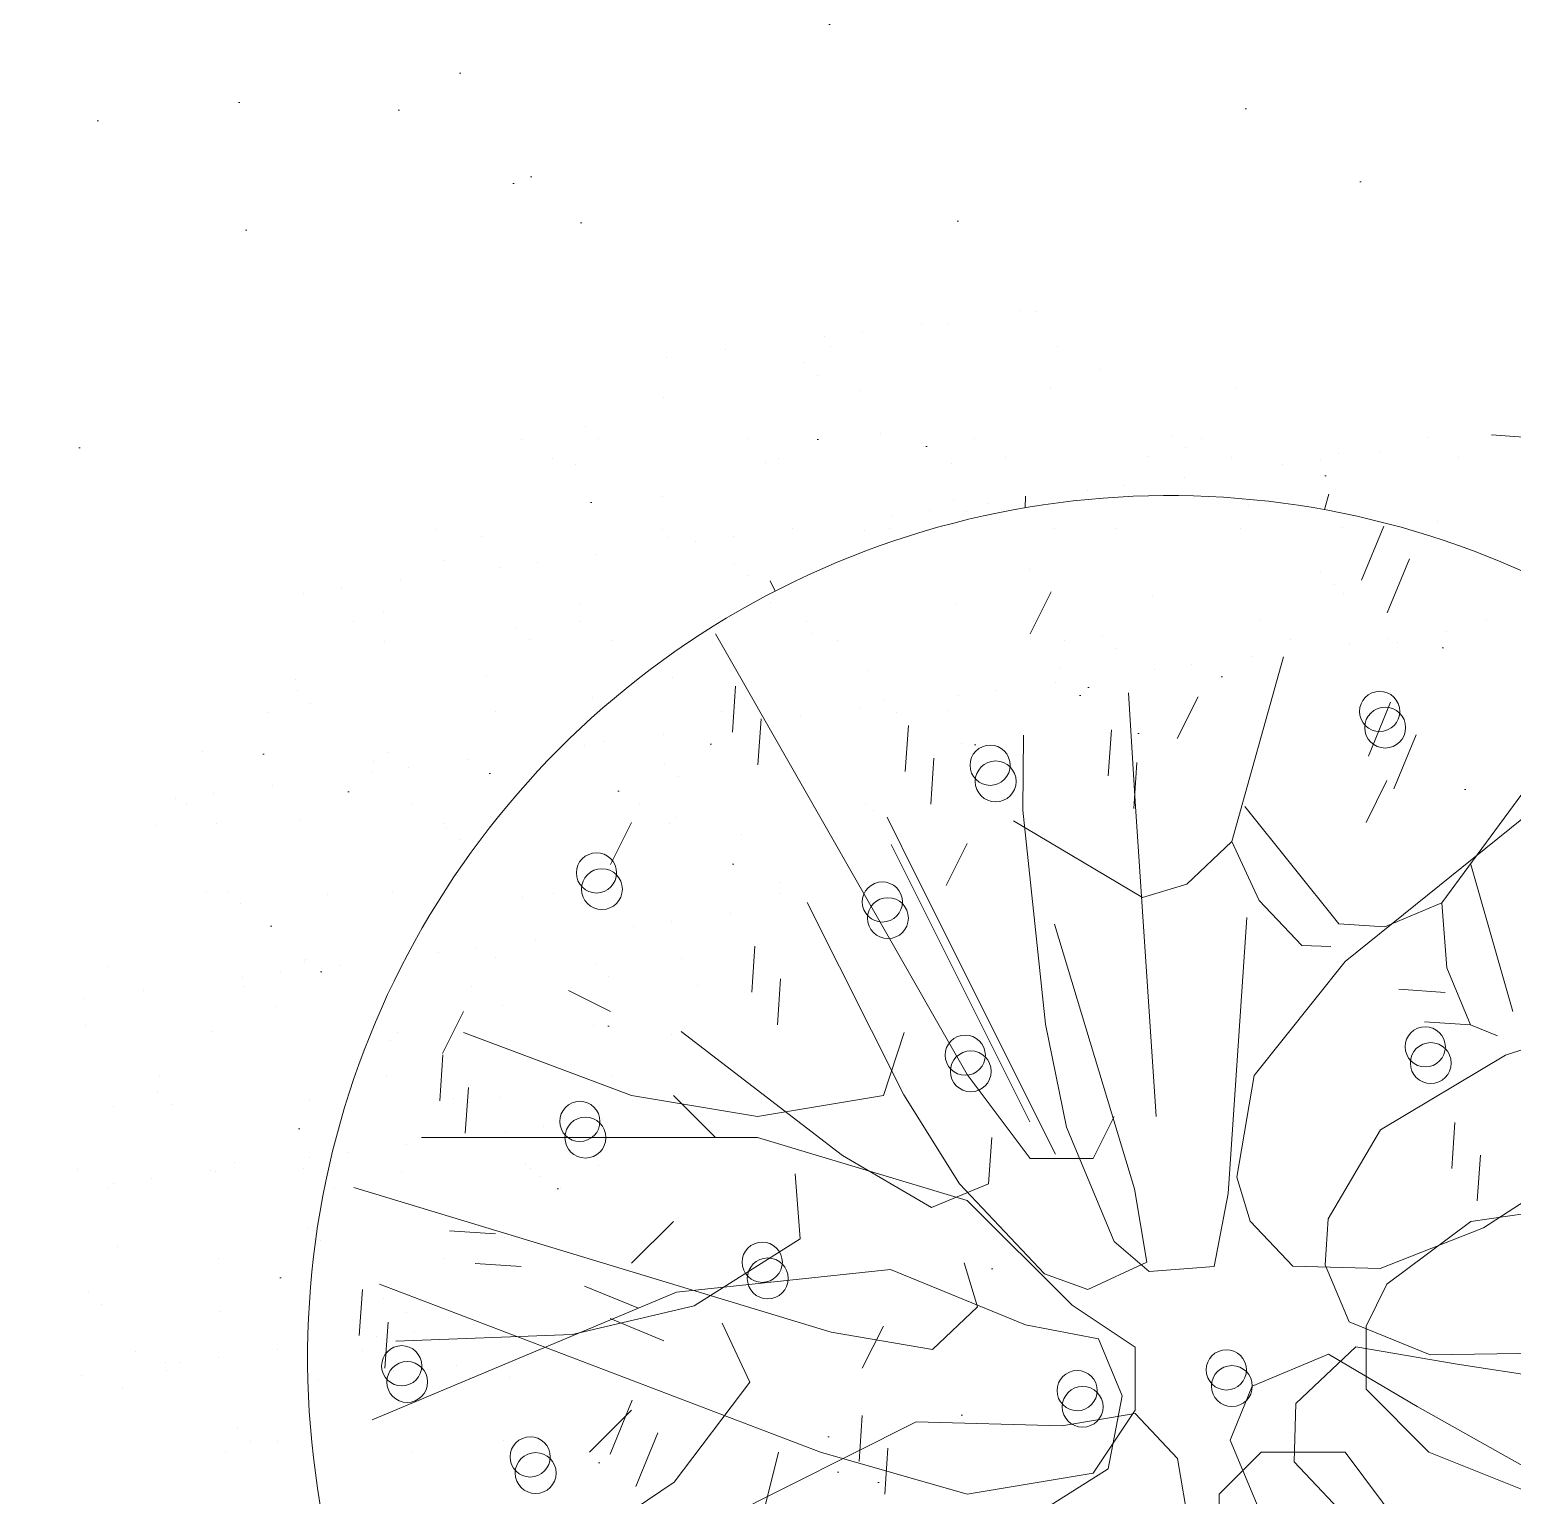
# Model space of a CAD drawing. Header units: millimetres. Extents: x -401 to 2889, y -234 to 146.
# Drawn here: x 125.868 to 127.504, y -26.103 to -24.485 of the extents above; entities that cross this region are included whole.
import ezdxf

# ---------------------------------------------------------------- set-up
doc = ezdxf.new("R2010")
doc.units = ezdxf.units.MM
doc.header["$LTSCALE"] = 3
doc.header["$MEASUREMENT"] = 0
doc.linetypes.add('AXES2', pattern=[1.125, 0.75, -0.125, 0.125, -0.125])
doc.layers.get('0').update_dxf_attribs({"color": 3, "lineweight": 9})
doc.layers.add('HATCH', color=253, linetype='Continuous', lineweight=0)
doc.layers.add('hatch 2', color=251, linetype='Continuous', lineweight=0)
doc.layers.add('SCHEMATIC', color=7, linetype='Continuous')

# ---------------------------------------------------------------- blocks, each defined once
blk = doc.blocks.new('A$C13B16592')
at = {"layer": 'SCHEMATIC', "color": 251, "lineweight": 0}
for p, q in [((1.8576, 3.9655), (1.8576, 3.9655)), ((1.8891, 3.964), (1.8891, 3.964)), ((1.4719, 3.9147), (1.4719, 3.9147)), ((1.5465, 3.9245), (1.5465, 3.9245)), ((1.663, 3.9398), (1.663, 3.9398)), ((1.7144, 3.9409), (1.7144, 3.9409)), ((1.2772, 3.8891), (1.2772, 3.8891)), ((1.4843, 3.8945), (1.4843, 3.8945)), ((1.9305, 3.8953), (1.9305, 3.8953)), ((1.1607, 3.8737), (1.1607, 3.8737)), ((1.432, 3.8625), (1.432, 3.8625)), ((1.4584, 3.8383), (1.4584, 3.8383)), ((2.0138, 3.8498), (2.0138, 3.8498)), ((1.5416, 3.8083), (1.5416, 3.8083)), ((1.9167, 3.8131), (1.9167, 3.8131)), ((2.2833, 3.8113), (2.2833, 3.8113)), ((1.1546, 3.7944), (1.1546, 3.7944)), ((0.8758, 3.7119), (0.8758, 3.7119)), ((1.0012, 3.7367), (1.0012, 3.7367)), ((1.0276, 3.7125), (1.0276, 3.7125)), ((1.3221, 3.7127), (1.3221, 3.7127)), ((1.583, 3.724), (1.583, 3.724)), ((1.7683, 3.7136), (1.7683, 3.7136)), ((2.1564, 3.7191), (2.1564, 3.7191)), ((2.2145, 3.7144), (2.2145, 3.7144)), ((2.6608, 3.7152), (2.6608, 3.7152)), ((2.1828, 3.6949), (2.1828, 3.6949)), ((2.4856, 3.6835), (2.4856, 3.6835)), ((2.5665, 3.6878), (2.5665, 3.6878)), ((0.9362, 3.6734), (0.9362, 3.6734)), ((0.9818, 3.6618), (0.9818, 3.6618)), ((1.3569, 3.6666), (1.3569, 3.6666)), ((1.3825, 3.6742), (1.3825, 3.6742)), ((1.7234, 3.6648), (1.7234, 3.6648)), ((1.8287, 3.6751), (1.8287, 3.6751)), ((2.1105, 3.6787), (2.1105, 3.6787)), ((2.275, 3.6759), (2.275, 3.6759)), ((2.3754, 3.6626), (2.3754, 3.6626)), ((2.45, 3.6724), (2.45, 3.6724)), ((2.7212, 3.6767), (2.7212, 3.6767)), ((2.1808, 3.637), (2.1808, 3.637)), ((1.1523, 3.5983), (1.1523, 3.5983)), ((1.7257, 3.5933), (1.7257, 3.5933)), ((1.9897, 3.6118), (1.9897, 3.6118)), ((2.0643, 3.6217), (2.0643, 3.6217)), ((1.6786, 3.5709), (1.6786, 3.5709)), ((1.7521, 3.5691), (1.7521, 3.5691)), ((1.7951, 3.5862), (1.7951, 3.5862)), ((1.1538, 3.5348), (1.1538, 3.5348)), ((1.4094, 3.5354), (1.4094, 3.5354)), ((1.6, 3.5357), (1.6, 3.5357)), ((1.604, 3.5611), (1.604, 3.5611)), ((2.6793, 3.5492), (2.6793, 3.5492)), ((0.7075, 3.534), (0.7075, 3.534)), ((0.797, 3.52), (0.797, 3.52)), ((1.1636, 3.5183), (1.1636, 3.5183)), ((1.2183, 3.5103), (1.2183, 3.5103)), ((1.2929, 3.5201), (1.2929, 3.5201)), ((1.5506, 3.5322), (1.5506, 3.5322)), ((1.0236, 3.4847), (1.0236, 3.4847)), ((0.7215, 3.4725), (0.7215, 3.4725)), ((0.8325, 3.4595), (0.8325, 3.4595)), ((0.9071, 3.4693), (0.9071, 3.4693)), ((1.2949, 3.4676), (1.2949, 3.4676)), ((0.5214, 3.4185), (0.5214, 3.4185)), ((0.6379, 3.4339), (0.6379, 3.4339)), ((1.3213, 3.4434), (1.3213, 3.4434)), ((0.4468, 3.4087), (0.4468, 3.4087)), ((0.6038, 3.3717), (0.6038, 3.3717)), ((0.9908, 3.3857), (0.9908, 3.3857)), ((0.5453, 3.3523), (0.5453, 3.3523)), ((0.8641, 3.3418), (0.8641, 3.3418)), ((0.9915, 3.3531), (0.9915, 3.3531)), ((0.6057, 3.3138), (0.6057, 3.3138)), ((0.8905, 3.3176), (0.8905, 3.3176)), ((1.052, 3.3146), (1.052, 3.3146)), ((0.8061, 3.2439), (0.8061, 3.2439)), ((0.431, 3.2391), (0.431, 3.2391)), ((0.4334, 3.216), (0.4334, 3.216)), ((0.4598, 3.1918), (0.4598, 3.1918)), ((1.0152, 3.2034), (1.0152, 3.2034)), ((0.377, 3.1744), (0.377, 3.1744)), ((0.8233, 3.1752), (0.8233, 3.1752)), ((0.2462, 3.0974), (0.2462, 3.0974)), ((0.5844, 3.0776), (0.5844, 3.0776)), ((0.6128, 3.0956), (0.6128, 3.0956)), ((0.77, 3.0803), (0.77, 3.0803)), ((0.5789, 3.0551), (0.5789, 3.0551)), ((0.6535, 3.0649), (0.6535, 3.0649)), ((0.2678, 3.0141), (0.2678, 3.0141)), ((0.3843, 3.0295), (0.3843, 3.0295)), ((0.1932, 3.0043), (0.1932, 3.0043)), ((0.2148, 2.9927), (0.2148, 2.9927)), ((0.661, 2.9935), (0.661, 2.9935)), ((0.1537, 2.9518), (0.1537, 2.9518)), ((0.2752, 2.9542), (0.2752, 2.9542)), ((0.44, 2.963), (0.44, 2.963)), ((0.7215, 2.955), (0.7215, 2.955)), ((0.8151, 2.9678), (0.8151, 2.9678)), ((0.7271, 2.9469), (0.7271, 2.9469)), ((0.7535, 2.9227), (0.7535, 2.9227)), ((0.2553, 2.8213), (0.2553, 2.8213)), ((0.2963, 2.8211), (0.2963, 2.8211)), ((0.4927, 2.8156), (0.4927, 2.8156)), ((0.6218, 2.8195), (0.6218, 2.8195)), ((0.3227, 2.7969), (0.3227, 2.7969)), ((0.062, 2.673), (0.062, 2.673)), ((0.3999, 2.6605), (0.3999, 2.6605)), ((0.4474, 2.6827), (0.4474, 2.6827)), ((0.449, 2.6869), (0.449, 2.6869)), ((0.5164, 2.6759), (0.5164, 2.6759)), ((0.3253, 2.6507), (0.3253, 2.6507)), ((0.3305, 2.6338), (0.3305, 2.6338)), ((0.0142, 2.6097), (0.0142, 2.6097)), ((0.1307, 2.6251), (0.1307, 2.6251)), ((0.3909, 2.5953), (0.3909, 2.5953)), ((0.0166, 2.5569), (0.0166, 2.5569)), ((0.2643, 2.5452), (0.2643, 2.5452)), ((0.1622, 2.4559), (0.1622, 2.4559)), ((0.1592, 2.4262), (0.1592, 2.4262)), ((0.071, 2.3969), (0.071, 2.3969)), ((0.1856, 2.402), (0.1856, 2.402)), ((0.4581, 2.4108), (0.4581, 2.4108)), ((0.3103, 2.2878), (0.3103, 2.2878)), ((0.4575, 2.2971), (0.4575, 2.2971)), ((0, 2.2742), (0, 2.2742)), ((0.1463, 2.2561), (0.1463, 2.2561)), ((0.2628, 2.2714), (0.2628, 2.2714)), ((0.2733, 2.2691), (0.2733, 2.2691)), ((0.4462, 2.275), (0.4462, 2.275)), ((0.0604, 2.2357), (0.0604, 2.2357)), ((0.0717, 2.2463), (0.0717, 2.2463)), ((0.4529, 2.1571), (0.4529, 2.1571)), ((0.4671, 2.1347), (0.4671, 2.1347)), ((0.0801, 2.1208), (0.0801, 2.1208)), ((0.278, 2.0971), (0.278, 2.0971)), ((0.0222, 2.0313), (0.0222, 2.0313)), ((0.0486, 2.0071), (0.0486, 2.0071)), ((0.2824, 1.9929), (0.2824, 1.9929)), ((0.1157, 1.9154), (0.1157, 1.9154)), ((0.2784, 1.9025), (0.2784, 1.9025)), ((0.3949, 1.9178), (0.3949, 1.9178)), ((0.1732, 1.8929), (0.1732, 1.8929)), ((0.1762, 1.8769), (0.1762, 1.8769)), ((0.2039, 1.8927), (0.2039, 1.8927)), ((0.0092, 1.867), (0.0092, 1.867)), ((0.0891, 1.8447), (0.0891, 1.8447)), ((0.3159, 1.7622), (0.3159, 1.7622)), ((0.3423, 1.738), (0.3423, 1.738)), ((0.3937, 1.7383), (0.3937, 1.7383)), ((0.2914, 1.7168), (0.2914, 1.7168))]:
    blk.add_line(p, q, dxfattribs=at)
at = {"layer": 'SCHEMATIC', "color": 96, "lineweight": 0}
blk.add_line((2.7866, 3.7205), (2.8773, 3.7144), dxfattribs=at)
at = {"layer": 'SCHEMATIC', "color": 40, "lineweight": 0}
for p, q in [((1.8682, 3.5998), (1.868, 3.5771)), ((2.4662, 3.6037), (2.4577, 3.5733)), ((2.5307, 3.4343), (2.5742, 3.5406)), ((2.5811, 3.3701), (2.6247, 3.4764)), ((1.3655, 3.4332), (1.3754, 3.413)), ((3.1092, 3.3712), (2.6886, 2.7985)), ((3.2916, 3.322), (2.4979, 2.6833)), ((2.3764, 3.283), (2.2746, 2.9194)), ((1.2908, 3.1348), (1.2968, 3.2255)), ((2.5439, 3.0875), (2.5874, 3.1938)), ((1.2695, 3.176), (1.2695, 3.176)), ((1.3412, 3.0707), (1.3473, 3.1613)), ((1.6315, 3.0574), (1.6376, 3.1481)), ((1.8644, 3.1292), (1.8633, 2.9811)), ((2.0315, 3.0489), (2.0376, 3.1395)), ((2.5944, 3.0233), (2.6379, 3.1296)), ((1.682, 2.9933), (1.6881, 3.0839)), ((2.082, 2.9847), (2.088, 3.0753)), ((1.8633, 2.9811), (1.9079, 2.5594)), ((2.3007, 2.9883), (2.4855, 2.7575)), ((1.5957, 2.9677), (1.6542, 2.8495)), ((1.8447, 2.9602), (2.0991, 2.8094)), ((1.6037, 2.9136), (1.8767, 2.3674)), ((2.1861, 2.8357), (2.2746, 2.9194)), ((2.2746, 2.9194), (2.3288, 2.803)), ((1.6542, 2.8495), (1.9272, 2.3032)), ((2.0991, 2.8094), (2.1861, 2.8357)), ((3.7822, 2.8164), (2.8142, 2.4988)), ((1.4379, 2.7992), (1.6285, 2.4203)), ((2.3288, 2.803), (2.4125, 2.7144)), ((2.5762, 2.7514), (2.6886, 2.7985)), ((2.6886, 2.7985), (2.6982, 2.6704)), ((2.083, 2.2352), (1.9252, 2.7568)), ((2.2679, 2.2258), (2.3043, 2.7696)), ((2.4855, 2.7575), (2.5762, 2.7514)), ((2.7705, 2.1584), (3.707, 2.7644)), ((1.3293, 2.6225), (1.3354, 2.7131)), ((2.4125, 2.7144), (2.47, 2.7128)), ((2.4979, 2.6833), (2.3192, 2.4584)), ((2.6982, 2.6704), (2.7453, 2.558)), ((1.3798, 2.5583), (1.3859, 2.6489)), ((2.6949, 2.6222), (2.6042, 2.6283)), ((1.1902, 2.5451), (1.5081, 2.301)), ((1.9079, 2.5594), (1.9489, 2.3564)), ((2.7453, 2.558), (2.6547, 2.5641)), ((2.7453, 2.558), (2.7985, 2.5363)), ((0.7142, 2.4087), (0.7203, 2.4993)), ((2.8142, 2.4988), (2.5676, 2.3514)), ((2.3192, 2.4584), (2.2848, 2.2582)), ((0.7647, 2.3445), (0.7707, 2.4351)), ((0.7411, 2.4136), (0.7411, 2.4136)), ((2.5676, 2.3514), (2.4649, 2.1762)), ((2.7081, 2.2754), (2.7141, 2.366)), ((2.7585, 2.2112), (2.7646, 2.3018)), ((2.2848, 2.2582), (2.3111, 2.1713)), ((0.545, 2.238), (1.4853, 1.953)), ((2.1077, 2.0908), (2.083, 2.2352)), ((2.2401, 2.082), (2.2679, 2.2258)), ((2.3111, 2.1713), (2.3948, 2.0828)), ((2.4649, 2.1762), (2.4588, 2.0856)), ((2.5671, 2.0779), (2.7705, 2.1584)), ((2.0431, 2.1316), (2.112, 2.0724)), ((0.784, 2.0883), (0.8746, 2.0823)), ((1.9913, 2.0366), (2.1077, 2.0908)), ((2.112, 2.0724), (2.2401, 2.082)), ((2.3948, 2.0828), (2.5671, 2.0779)), ((2.4588, 2.0856), (2.5059, 1.9732)), ((0.5558, 1.9459), (0.5619, 2.0365)), ((1.1057, 2.0002), (0.9993, 2.0437)), ((1.3252, 1.8541), (1.271, 1.9706)), ((2.5059, 1.9732), (2.6654, 1.9079)), ((2.0591, 1.8272), (2.012, 1.9396)), ((2.4651, 1.9093), (2.3153, 1.8465)), ((2.5189, 1.9241), (2.4008, 1.8124)), ((2.6403, 1.8065), (2.4651, 1.9093)), ((2.7191, 1.8897), (2.5189, 1.9241)), ((2.6654, 1.9079), (2.8842, 1.9115)), ((0.6224, 1.8777), (0.6224, 1.8777)), ((1.5406, 1.698), (1.5467, 1.7886)), ((1.6527, 1.7759), (1.2738, 1.5854)), ((1.9398, 1.7679), (1.6527, 1.7759))]:
    blk.add_line(p, q, dxfattribs=at)
at = {"layer": 'SCHEMATIC', "color": 76, "lineweight": 0}
for p, q in [((2.3075, 3.5807), (2.3075, 3.5807)), ((1.9257, 3.537), (1.9257, 3.537)), ((2.0463, 3.5365), (2.0463, 3.5365)), ((2.2923, 3.5352), (2.2923, 3.5352)), ((2.4925, 3.5373), (2.4925, 3.5373)), ((1.8767, 3.4549), (1.8767, 3.4549)), ((2.4501, 3.45), (2.4501, 3.45)), ((2.4765, 3.4258), (2.4765, 3.4258)), ((1.3659, 3.3904), (1.3659, 3.3904)), ((1.7325, 3.3887), (1.7325, 3.3887)), ((1.8777, 3.3288), (1.9191, 3.4115)), ((2.1195, 3.4026), (2.1195, 3.4026)), ((2.4946, 3.4074), (2.4946, 3.4074)), ((1.4378, 3.3539), (1.4378, 3.3539)), ((1.884, 3.3547), (1.884, 3.3547)), ((2.3303, 3.3555), (2.3303, 3.3555)), ((2.6986, 3.3342), (2.6986, 3.3342)), ((2.7765, 3.3563), (2.7765, 3.3563)), ((1.2575, 3.3288), (1.7537, 2.4605)), ((1.446, 3.3291), (1.446, 3.3291)), ((1.4982, 3.3154), (1.4982, 3.3154)), ((1.9445, 3.3162), (1.9445, 3.3162)), ((2.0194, 3.3242), (2.0194, 3.3242)), ((2.3907, 3.317), (2.3907, 3.317)), ((2.5075, 3.309), (2.5075, 3.309)), ((2.5821, 3.3188), (2.5821, 3.3188)), ((2.6012, 3.3115), (2.6012, 3.3115)), ((2.0458, 3.3), (2.0458, 3.3)), ((2.3129, 3.2834), (2.3129, 3.2834)), ((1.5597, 3.2561), (1.5597, 3.2561)), ((1.9348, 3.2609), (1.9348, 3.2609)), ((2.1218, 3.2582), (2.1218, 3.2582)), ((2.1964, 3.268), (2.1964, 3.268)), ((1.1726, 3.2421), (1.1726, 3.2421)), ((1.8107, 3.2173), (1.8107, 3.2173)), ((1.9272, 3.2326), (1.9272, 3.2326)), ((1.5886, 3.1984), (1.5886, 3.1984)), ((1.7361, 3.2074), (1.7361, 3.2074)), ((2.071, 3.2126), (2.0845, 2.9981)), ((2.1671, 3.1221), (2.2085, 3.2048)), ((1.3504, 3.1567), (1.3504, 3.1567)), ((1.425, 3.1665), (1.425, 3.1665)), ((1.5415, 3.1818), (1.5415, 3.1818)), ((1.615, 3.1742), (1.615, 3.1742)), ((1.7158, 3.1768), (1.7158, 3.1768)), ((1.1558, 3.131), (1.1558, 3.131)), ((0.9647, 3.1059), (0.9647, 3.1059)), ((0.9998, 3.1096), (0.9998, 3.1096)), ((1.0393, 3.1157), (1.0393, 3.1157)), ((1.3749, 3.1143), (1.3749, 3.1143)), ((1.7415, 3.1126), (1.7415, 3.1126)), ((1.1578, 3.0727), (1.1578, 3.0727)), ((1.1842, 3.0485), (1.1842, 3.0485)), ((2.5393, 2.9567), (2.5806, 3.0394)), ((1.1073, 2.9943), (1.1073, 2.9943)), ((1.5535, 2.9951), (1.5535, 2.9951)), ((1.5687, 2.98), (1.5687, 2.98)), ((2.0845, 2.9981), (2.1258, 2.3778)), ((1.0507, 2.874), (1.0921, 2.9567)), ((1.1677, 2.9558), (1.1677, 2.9558)), ((1.1817, 2.966), (1.1817, 2.966)), ((1.3089, 2.9342), (1.3089, 2.9342)), ((1.7123, 2.8327), (1.7537, 2.9154)), ((2.746, 2.874), (2.8287, 2.5846)), ((1.384, 2.8382), (1.384, 2.8382)), ((0.8781, 2.8085), (0.8781, 2.8085)), ((0.939, 2.8164), (0.939, 2.8164)), ((1.0089, 2.8334), (1.0089, 2.8334)), ((1.3852, 2.8172), (1.3852, 2.8172)), ((1.2879, 2.7774), (1.2879, 2.7774)), ((1.0968, 2.7523), (1.0968, 2.7523)), ((1.1714, 2.7621), (1.1714, 2.7621)), ((0.9021, 2.7266), (0.9021, 2.7266)), ((0.7111, 2.7015), (0.7111, 2.7015)), ((0.7857, 2.7113), (0.7857, 2.7113)), ((0.8241, 2.6917), (0.8241, 2.6917)), ((1.1907, 2.6899), (1.1907, 2.6899)), ((1.0208, 2.6778), (1.0208, 2.6778)), ((0.7768, 2.6346), (0.7768, 2.6346)), ((1.0472, 2.6536), (1.0472, 2.6536)), ((1.223, 2.6354), (1.223, 2.6354)), ((0.9681, 2.6259), (1.0507, 2.5846)), ((0.72, 2.5019), (0.7613, 2.5846)), ((0.8372, 2.5961), (0.8372, 2.5961)), ((0.59, 2.552), (0.59, 2.552)), ((0.6309, 2.5434), (0.6309, 2.5434)), ((0.7613, 2.5432), (1.0921, 2.4192)), ((1.0179, 2.5573), (1.0179, 2.5573)), ((1.5883, 2.4192), (1.6296, 2.5432)), ((0.6164, 2.5278), (0.6164, 2.5278)), ((1.1718, 2.5393), (1.1718, 2.5393)), ((0.6085, 2.4567), (0.6085, 2.4567)), ((1.0547, 2.4576), (1.0547, 2.4576)), ((1.7537, 2.4605), (1.8777, 2.2951)), ((0.8332, 2.4156), (0.8332, 2.4156)), ((1.0921, 2.4192), (1.3402, 2.3778)), ((1.2575, 2.3365), (1.1748, 2.4192)), ((1.3402, 2.3778), (1.5883, 2.4192)), ((1.0343, 2.373), (1.0343, 2.373)), ((2.0018, 2.2951), (2.0431, 2.3778)), ((0.8432, 2.3479), (0.8432, 2.3479)), ((0.9178, 2.3577), (0.9178, 2.3577)), ((0.6485, 2.3222), (0.6485, 2.3222)), ((1.3402, 2.3365), (0.6786, 2.3365)), ((1.7537, 2.2124), (1.3402, 2.3365)), ((1.7957, 2.2453), (1.8018, 2.336)), ((0.532, 2.3069), (0.532, 2.3069)), ((0.8837, 2.2829), (0.8837, 2.2829)), ((1.0269, 2.2812), (1.0269, 2.2812)), ((1.5081, 2.301), (1.6833, 2.1982)), ((1.8777, 2.2951), (2.0018, 2.2951)), ((0.6399, 2.2673), (0.6399, 2.2673)), ((0.8925, 2.2758), (0.8925, 2.2758)), ((0.9101, 2.2587), (0.9101, 2.2587)), ((1.4244, 2.1365), (1.4148, 2.2646)), ((0.5067, 2.2365), (0.5067, 2.2365)), ((0.9529, 2.2373), (0.9529, 2.2373)), ((1.9604, 2.0057), (1.7537, 2.2124)), ((3.0355, 2.2124), (2.746, 2.1711)), ((1.0921, 2.0884), (1.1748, 2.1711)), ((2.746, 2.1711), (2.5806, 2.0471)), ((0.4793, 2.1329), (0.4793, 2.1329)), ((0.8422, 2.1395), (0.8422, 2.1395)), ((1.2154, 2.0049), (1.4244, 2.1365)), ((0.7242, 2.0979), (0.7242, 2.0979)), ((1.6023, 2.0762), (1.1806, 2.0316)), ((1.8682, 1.9674), (1.6023, 2.0762)), ((1.774, 2.0024), (1.7477, 2.0893)), ((0.5959, 2.0471), (1.4642, 1.7163)), ((2.5806, 2.0471), (2.5393, 1.9644)), ((1.1806, 2.0316), (0.5812, 1.7803)), ((0.604, 2.0187), (0.604, 2.0187)), ((0.6489, 1.9912), (0.6489, 1.9912)), ((0.9749, 1.9481), (1.2154, 2.0049)), ((1.6854, 1.9187), (1.774, 2.0024)), ((2.0845, 1.923), (1.9604, 2.0057)), ((0.7807, 1.9686), (0.7807, 1.9686)), ((1.1561, 1.936), (1.0498, 1.9795)), ((1.5469, 1.8817), (1.5883, 1.9644)), ((2.012, 1.9396), (1.8682, 1.9674)), ((2.5393, 1.9644), (2.5393, 1.8403)), ((0.5896, 1.9435), (0.5896, 1.9435)), ((0.6281, 1.9349), (0.9749, 1.9481)), ((0.6642, 1.9533), (0.6642, 1.9533)), ((1.4853, 1.953), (1.6854, 1.9187)), ((0.562, 1.9162), (0.562, 1.9162)), ((2.0845, 1.799), (2.0845, 1.923)), ((0.7466, 1.888), (0.7466, 1.888)), ((0.4761, 1.8586), (0.4761, 1.8586)), ((0.7731, 1.8638), (0.7731, 1.8638)), ((0.8512, 1.8634), (0.8512, 1.8634)), ((1.1761, 1.6571), (1.3252, 1.8541)), ((2.5393, 1.8403), (2.6633, 1.7163)), ((1.0094, 1.7163), (1.0921, 1.799)), ((2.0018, 1.6749), (2.0845, 1.799)), ((0.8399, 1.7391), (0.8399, 1.7391)), ((0.8977, 1.7495), (0.8977, 1.7495)), ((0.6579, 1.7151), (0.6579, 1.7151)), ((1.3402, 1.5509), (1.3815, 1.7163)), ((1.4642, 1.7163), (1.7537, 1.6336)), ((2.3325, 1.7163), (2.2498, 1.6336)), ((2.4979, 1.7163), (2.3325, 1.7163)), ((2.622, 1.5509), (2.4979, 1.7163)), ((2.6633, 1.7163), (2.8701, 1.6336)), ((1.7537, 1.6336), (2.0018, 1.6749)), ((0.971, 1.5192), (1.1761, 1.6571)), ((2.2498, 1.6336), (2.2498, 1.4268))]:
    blk.add_line(p, q, dxfattribs=at)
at = {"layer": 'SCHEMATIC', "color": 44, "lineweight": 0}
for p, q in [((1.6285, 2.4203), (1.7385, 2.2448)), ((1.9489, 2.3564), (2.0431, 2.1316)), ((1.6833, 2.1982), (1.7957, 2.2453)), ((1.7385, 2.2448), (1.9059, 2.0677)), ((0.7335, 2.1525), (0.8241, 2.1464)), ((1.9059, 2.0677), (1.9913, 2.0366)), ((0.6063, 1.8817), (0.6124, 1.9724)), ((1.05, 1.7126), (1.0936, 1.8189)), ((1.1005, 1.6484), (1.144, 1.7547)), ((1.5911, 1.6338), (1.5972, 1.7244))]:
    blk.add_line(p, q, dxfattribs=at)
at = {"layer": 'SCHEMATIC', "color": 71, "lineweight": 0}
for p, q in [((4.0925, 1.6788), (2.7191, 1.8897)), ((2.3153, 1.8465), (2.2717, 1.7401)), ((2.0313, 1.6834), (2.0591, 1.8272)), ((2.4008, 1.8124), (2.3976, 1.6976)), ((2.0842, 1.7926), (1.9398, 1.7679)), ((2.1679, 1.704), (2.0842, 1.7926)), ((3.851, 1.1247), (2.6403, 1.8065)), ((2.2717, 1.7401), (2.3502, 1.5528)), ((2.1926, 1.5596), (2.1679, 1.704)), ((2.3976, 1.6976), (2.5372, 1.55)), ((1.8222, 1.5517), (2.0313, 1.6834))]:
    blk.add_line(p, q, dxfattribs=at)
at = {"layer": 'SCHEMATIC', "color": 251, "lineweight": 0}
blk.add_arc((2.152, 1.903), 1.698, 50.0542, 244.1755, dxfattribs=at)
at = {"layer": 'SCHEMATIC', "color": 40, "lineweight": 0}
for centre, start, end in [((2.5662, 3.1758), 22.7398, 202.7398), ((2.5662, 3.1758), 202.7398, 22.7398), ((1.7987, 3.0697), 22.7398, 202.7398), ((1.7987, 3.0697), 202.7398, 22.7398), ((1.0231, 2.8576), 22.7398, 202.7398), ((1.0231, 2.8576), 202.7398, 22.7398), ((1.5864, 2.8004), 22.7398, 202.7398), ((1.5864, 2.8004), 202.7398, 22.7398), ((2.656, 2.5149), 22.7398, 202.7398), ((1.7497, 2.4985), 22.7398, 202.7398), ((1.7497, 2.4985), 202.7398, 22.7398), ((2.656, 2.5149), 202.7398, 22.7398), ((0.9904, 2.368), 22.7398, 202.7398), ((0.9904, 2.368), 202.7398, 22.7398), ((1.3497, 2.0905), 22.7398, 202.7398), ((1.3497, 2.0905), 202.7398, 22.7398), ((0.6394, 1.8866), 22.7398, 202.7398), ((0.6394, 1.8866), 202.7398, 22.7398), ((2.2641, 1.8784), 22.7398, 202.7398), ((1.9702, 1.8376), 22.7398, 202.7398), ((2.2641, 1.8784), 202.7398, 22.7398), ((1.9702, 1.8376), 202.7398, 22.7398), ((0.8925, 1.707), 22.7398, 202.7398), ((0.8925, 1.707), 202.7398, 22.7398)]:
    blk.add_arc(centre, 0.0396, start, end, dxfattribs=at)
at = {"layer": 'SCHEMATIC', "color": 76, "lineweight": 0}
for centre, start, end in [((2.577, 3.1439), 0, 180), ((2.577, 3.1439), 180, 0), ((1.8096, 3.0378), 0, 180), ((1.8096, 3.0378), 180, 0), ((1.0339, 2.8256), 0, 180), ((1.0339, 2.8256), 180, 0), ((1.5973, 2.7685), 0, 180), ((1.5973, 2.7685), 180, 0), ((2.6669, 2.4829), 0, 180), ((1.7606, 2.4666), 0, 180), ((1.7606, 2.4666), 180, 0), ((2.6669, 2.4829), 180, 0), ((1.0013, 2.3361), 0, 180), ((1.0013, 2.3361), 180, 0), ((1.3605, 2.0586), 0, 180), ((1.3605, 2.0586), 180, 0), ((0.6502, 1.8546), 0, 180), ((2.275, 1.8465), 0, 180), ((0.6502, 1.8546), 180, 0), ((1.981, 1.8057), 0, 180), ((2.275, 1.8465), 180, 0), ((1.981, 1.8057), 180, 0), ((0.9033, 1.6751), 0, 180), ((0.9033, 1.6751), 180, 0)]:
    blk.add_arc(centre, 0.0403, start, end, dxfattribs=at)

msp = doc.modelspace()

# ---------------------------------------------------------------- hatches: boundary and pattern name
at = {"layer": 'hatch 2', "true_color": 0x136734}
h = msp.add_hatch(dxfattribs=at)
h.set_pattern_fill('AR-SAND', color=116, scale=0.3)
h.paths.add_polyline_path([(124.7337, -30.8905), (128.7337, -30.8905), (128.7337, -20.9905), (124.7337, -20.9905)])
h.paths.add_polyline_path([(127.7097, -25.1997), (127.6867, -25.2182), (127.7244, -25.2336), (127.7366, -25.2214, 0.00909)], flags=16)
h.paths.add_polyline_path([(126.9119, -25.3121, 1.065642), (126.9569, -25.3149, 0.198081), (126.9503, -25.299, -0.651074)], flags=16)
h.paths.add_polyline_path([(127.8815, -26.4495), (127.8751, -26.4545, -0.105717), (127.883, -26.4597, 0.117667)], flags=16)
h.paths.add_polyline_path([(126.8847, -26.2526), (126.8838, -26.2452), (126.7728, -26.3021), (126.7642, -26.3325), (126.7946, -26.3345)], flags=16)
h.paths.add_polyline_path([(126.6322, -26.1845), (126.6112, -26.1861, -0.137461), (126.5993, -26.187), (126.5876, -26.1879, 0.872511)], flags=16)
h.paths.add_polyline_path([(126.6152, -26.1463), (126.6343, -26.1283), (126.7659, -26.0621), (126.7409, -26.055), (126.6351, -26.0147), (126.5795, -26.0881), (126.4647, -26.1653), (126.4347, -26.178), (126.5829, -26.1731, -0.715021)], flags=16)
h.paths.add_polyline_path([(126.8298, -25.4393, -0.122065), (126.8314, -25.4498, -0.198081), (126.838, -25.4657, -0.390177), (126.8173, -25.4882), (126.8831, -25.6035, -0.555152), (126.9206, -25.607), (126.819, -25.3844), (126.9206, -25.607, -0.138991), (126.9229, -25.6189, -0.198081), (126.9294, -25.6348, -0.297629), (126.9159, -25.6554), (126.9725, -25.7308), (127.0267, -25.7308), (127.0123, -25.6965), (126.9894, -25.5828), (126.9664, -25.3657), (127.0952, -25.4421), (127.0878, -25.3306), (127.0878, -25.3303), (127.0882, -25.3372), (127.0952, -25.4421), (127.0964, -25.4428), (127.1451, -25.4281), (127.1947, -25.3812), (127.2065, -25.3391), (127.3128, -25.4719), (127.3636, -25.4753), (127.4265, -25.4489), (127.4584, -25.4055), (127.505, -25.5687), (127.5513, -25.5919), (127.5727, -25.5919), (127.6788, -25.5571), (127.8286, -25.4672, -0.306907), (127.8172, -25.4446, -1.190636), (127.854, -25.421, -0.122065), (127.8556, -25.4315, -0.198081), (127.8622, -25.4474, -0.571744), (127.8286, -25.4672), (127.6208, -25.5919), (127.5976, -25.6613), (127.5976, -25.7308), (127.5937, -25.7289), (127.4904, -25.7957), (127.6208, -25.7771), (128.1262, -25.8175), (127.8954, -25.8676, -0.156564), (127.9043, -25.8779, -0.122065), (127.9059, -25.8885, -0.198081), (127.9124, -25.9044, -1.065642), (127.8675, -25.9015, -0.346623), (127.8654, -25.8742), (127.7282, -25.9039), (127.7505, -25.9182), (128.2127, -26.0759), (127.6392, -25.9879), (127.6445, -26.0004), (127.7006, -26.0755), (128.0775, -26.3862), (127.6818, -26.1634), (127.6208, -26.1939), (127.6208, -26.2402), (127.6439, -26.3328), (127.8755, -26.7728), (127.4942, -26.2826), (127.3417, -26.1481), (127.2636, -26.0654), (127.2639, -26.055), (127.2272, -26.055), (127.2071, -26.075), (127.2371, -26.1465), (127.2567, -26.1835), (127.2687, -26.1878), (127.3459, -26.3026), (127.4972, -26.5902), (127.4832, -26.5844), (127.4114, -26.5898), (127.3275, -26.625), (127.2876, -26.7226), (127.2775, -26.6421), (127.2627, -26.6784), (127.2722, -26.7608, -1.131039), (127.2274, -26.7606, -1.374357), (127.2657, -26.7429), (127.2627, -26.6784), (127.2775, -26.6421), (127.2747, -26.6197), (127.204, -26.4718), (127.1801, -26.209), (127.1217, -26.2642), (127.1105, -26.4123, -0.186561), (127.1149, -26.4277, -0.198081), (127.1215, -26.4436, -0.316648), (127.1065, -26.4648), (127.1054, -26.4794), (127.0985, -26.4661, -0.446869), (127.0765, -26.4407, -0.302778), (127.0727, -26.4164), (127.046, -26.3651), (126.9366, -26.4857), (127.0467, -26.2494), (127.0778, -26.2364), (127.1488, -26.1427), (127.135, -26.0618), (127.0881, -26.0123), (127.0855, -26.0127), (127.0639, -26.0452), (127.0697, -26.0154), (127.0478, -26.0191, -0.754903), (127.0079, -26.002, -1.190636), (127.0447, -25.9785, -0.122065), (127.0463, -25.989, -0.198081), (127.0529, -26.0049, -0.172206), (127.0478, -26.0191), (127.0697, -26.0154), (127.074, -25.9929), (127.0476, -25.9299), (126.9671, -25.9143), (126.9158, -25.8934), (126.8648, -25.9416), (126.7527, -25.9224), (126.6195, -25.882), (126.6015, -25.8934), (126.4753, -25.9231), (126.2938, -25.9983, -0.577468), (126.2627, -25.9746, -0.639835), (126.2781, -25.9375), (126.2726, -25.9325), (126.4669, -25.9251), (126.4753, -25.9231), (126.5821, -25.8784), (126.634, -25.8729), (126.6583, -25.8576, -1.09898), (126.6972, -25.8368, -0.122065), (126.6988, -25.8473, -0.22246), (126.7053, -25.8654), (126.8182, -25.8534), (126.9671, -25.9143), (127.0476, -25.9299), (127.074, -25.9929), (127.0697, -26.0154), (127.0855, -26.0127), (127.0882, -26.0087), (127.0882, -25.9392), (127.0188, -25.8929), (126.903, -25.7771), (126.8911, -25.7735), (126.8636, -25.7851), (126.7946, -25.7446), (126.6714, -25.7076), (126.5042, -25.7076, -1.071463), (126.4593, -25.705, -1.190636), (126.496, -25.6814, -0.122065), (126.4977, -25.692, -0.195258), (126.5042, -25.7076), (126.6251, -25.7076), (126.5881, -25.6706), (126.6714, -25.6845), (126.8104, -25.6613), (126.8195, -25.6341), (126.8329, -25.6607), (126.8945, -25.759), (126.9883, -25.8582), (127.036, -25.8756), (127.095, -25.8481), (127.0651, -25.8224), (127.0267, -25.7308), (126.9725, -25.7308), (126.9159, -25.6554, -0.583079), (126.8845, -25.6319, -0.363636), (126.8831, -25.6035), (126.8173, -25.4882, -0.477094), (126.793, -25.4629, -1.190636)], flags=16)
h.paths.add_polyline_path([(127.7514, -21.4482), (127.7284, -21.4667), (127.7661, -21.4822), (127.7783, -21.4699, 0.00909)], flags=16)
h.paths.add_polyline_path([(126.9264, -22.5012), (126.9255, -22.4938), (126.8145, -22.5507), (126.8059, -22.581), (126.8363, -22.583)], flags=16)
h.paths.add_polyline_path([(126.6739, -22.433), (126.6529, -22.4346, -0.137461), (126.641, -22.4355), (126.6293, -22.4364, 0.872511)], flags=16)
h.paths.add_polyline_path([(126.516, -25.4178, -0.198081), (126.5225, -25.4337, -1.065642), (126.4776, -25.4309, -1.190636), (126.5143, -25.4073, -0.122065)], flags=16)
h.paths.add_polyline_path([(127.3785, -25.2291, -0.122065), (127.3801, -25.2396, -0.198081), (127.3866, -25.2555, -1.065642), (127.3417, -25.2527, -1.190636)], flags=16)
h.paths.add_polyline_path([(127.2977, -25.8507), (127.2979, -25.8482), (127.299, -25.8508), (127.3585, -25.8524), (127.4234, -25.8268), (127.3661, -25.8697), (127.3429, -25.916), (127.3429, -25.9712), (127.3014, -25.9469), (127.2175, -25.9821, -1.065642), (127.1725, -25.9792, -1.190636), (127.2093, -25.9556, -0.122065), (127.2109, -25.9662, -0.198081), (127.2175, -25.9821), (127.3014, -25.9469), (127.3146, -25.9546), (127.3315, -25.9386), (127.3429, -25.9406), (127.3429, -25.9187), (127.3243, -25.9111), (127.299, -25.8508)], flags=0)
h.paths.add_polyline_path([(127.4098, -25.5856, -0.284079), (127.4287, -25.5992, -0.122065), (127.4304, -25.6097, -0.198081), (127.4369, -25.6256, -1.065642), (127.392, -25.6228, -0.677427), (127.4098, -25.5856), (127.4076, -25.5802)], flags=0)
h.paths.add_polyline_path([(126.6569, -22.3949), (126.676, -22.3768), (126.8076, -22.3107), (126.7826, -22.3035), (126.6768, -22.2632), (126.6212, -22.3366), (126.5064, -22.4139), (126.4764, -22.4265), (126.6246, -22.4217, -0.715021)], flags=16)
h.paths.add_polyline_path([(126.9536, -21.5606, 1.065642), (126.9986, -21.5635, 0.198081), (126.992, -21.5476, -0.651074)], flags=16)
h.paths.add_polyline_path([(127.9232, -22.698), (127.9168, -22.703, -0.105717), (127.9247, -22.7082, 0.117667)], flags=16)
h.paths.add_polyline_path([(127.0884, -22.4979), (127.1196, -22.4849), (127.1905, -22.3912), (127.1767, -22.3104), (127.1298, -22.2608), (127.1272, -22.2612), (127.1056, -22.2937), (127.1114, -22.264), (127.0895, -22.2677, -0.754903), (127.0496, -22.2506, -1.190636), (127.0864, -22.227, -0.122065), (127.088, -22.2375, -0.198081), (127.0946, -22.2535, -0.172206), (127.0895, -22.2677), (127.1114, -22.264), (127.1157, -22.2414), (127.0893, -22.1785), (127.0088, -22.1629), (126.9575, -22.1419), (126.9065, -22.1902), (126.7944, -22.1709), (126.6612, -22.1306), (126.6432, -22.1419), (126.517, -22.1717), (126.3355, -22.2469, -0.577468), (126.3044, -22.2232, -0.639835), (126.3198, -22.186), (126.3144, -22.1811), (126.5086, -22.1737), (126.517, -22.1717), (126.6238, -22.1269), (126.6757, -22.1215), (126.7, -22.1062, -1.09898), (126.7389, -22.0854, -0.122065), (126.7405, -22.0959, -0.22246), (126.747, -22.1139), (126.86, -22.102), (127.0088, -22.1629), (127.0893, -22.1785), (127.1157, -22.2414), (127.1114, -22.264), (127.1272, -22.2612), (127.1299, -22.2572), (127.1299, -22.1877), (127.0605, -22.1414), (126.9447, -22.0257), (126.9328, -22.0221), (126.9053, -22.0336), (126.8363, -21.9931), (126.7131, -21.9562), (126.5459, -21.9562, -1.071463), (126.501, -21.9536, -1.190636), (126.5377, -21.93, -0.122065), (126.5394, -21.9405, -0.195258), (126.5459, -21.9562), (126.6668, -21.9562), (126.6298, -21.9191), (126.7131, -21.933), (126.8521, -21.9099), (126.8612, -21.8826), (126.8746, -21.9093), (126.9362, -22.0075), (127.03, -22.1067), (127.0777, -22.1241), (127.1367, -22.0967), (127.1068, -22.0709), (127.0684, -21.9794), (127.0142, -21.9794), (126.9576, -21.904, -0.583079), (126.9262, -21.8805, -0.363636), (126.9249, -21.852), (126.859, -21.7368, -0.477094), (126.8347, -21.7114, -1.190636), (126.8715, -21.6878, -0.122065), (126.8731, -21.6984, -0.198081), (126.8797, -21.7143, -0.390177), (126.859, -21.7368), (126.9249, -21.852, -0.555152), (126.9623, -21.8555), (126.8607, -21.633), (126.9623, -21.8555, -0.138991), (126.9646, -21.8674, -0.198081), (126.9711, -21.8833, -0.297629), (126.9576, -21.904), (127.0142, -21.9794), (127.0684, -21.9794), (127.054, -21.9451), (127.0311, -21.8314), (127.0081, -21.6143), (127.1369, -21.6906), (127.1295, -21.5791), (127.1295, -21.5789), (127.1299, -21.5857), (127.1369, -21.6906), (127.1381, -21.6914), (127.1868, -21.6766), (127.2364, -21.6297), (127.2482, -21.5876), (127.3545, -21.7205), (127.4053, -21.7238), (127.4682, -21.6975), (127.5001, -21.6541), (127.5467, -21.8173), (127.593, -21.8404), (127.6144, -21.8404), (127.7205, -21.8056), (127.8703, -21.7157, -0.306907), (127.8589, -21.6931, -1.190636), (127.8957, -21.6695, -0.122065), (127.8973, -21.6801, -0.198081), (127.9039, -21.696, -0.571744), (127.8703, -21.7157), (127.6625, -21.8404), (127.6393, -21.9099), (127.6393, -21.9794), (127.6354, -21.9774), (127.5321, -22.0443), (127.6625, -22.0257), (128.1679, -22.0661), (127.9371, -22.1162, -0.156564), (127.946, -22.1265, -0.122065), (127.9476, -22.137, -0.198081), (127.9542, -22.1529, -1.065642), (127.9092, -22.1501, -0.346623), (127.9071, -22.1227), (127.7699, -22.1525), (127.7922, -22.1667), (128.2544, -22.3245), (127.6809, -22.2364), (127.6862, -22.249), (127.7423, -22.3241), (128.1192, -22.6348), (127.7235, -22.4119), (127.6625, -22.4425), (127.6625, -22.4888), (127.6857, -22.5814), (127.9172, -23.0213), (127.5359, -22.5311), (127.3835, -22.3966), (127.3053, -22.314), (127.3056, -22.3035), (127.2689, -22.3035), (127.2488, -22.3236), (127.2788, -22.3951), (127.2984, -22.432), (127.3104, -22.4364), (127.3876, -22.5512), (127.5389, -22.8388), (127.5249, -22.833), (127.4531, -22.8384), (127.3692, -22.8736), (127.3293, -22.9712), (127.3192, -22.8907), (127.3044, -22.927), (127.3139, -23.0093, -1.131039), (127.2691, -23.0091, -1.374357), (127.3074, -22.9915), (127.3044, -22.927), (127.3192, -22.8907), (127.3164, -22.8682), (127.2457, -22.7203), (127.2218, -22.4575), (127.1634, -22.5127), (127.1522, -22.6608, -0.186561), (127.1566, -22.6762, -0.198081), (127.1632, -22.6921, -0.316648), (127.1482, -22.7134), (127.1471, -22.728), (127.1402, -22.7147, -0.446869), (127.1182, -22.6893, -0.302778), (127.1144, -22.665), (127.0877, -22.6136), (126.9783, -22.7343)], flags=16)
h.paths.add_polyline_path([(126.9719, -23.0822, -1.21701), (127.009, -23.0595), (127.0071, -23.0665, -0.247108), (127.0169, -23.0851, -1.065642)], flags=16)
h.paths.add_polyline_path([(126.6564, -22.9543, -0.290972), (126.6522, -22.9309), (126.6397, -22.9573), (126.6522, -22.9309, -0.668179), (126.6932, -22.9307, -0.122065), (126.6948, -22.9412, -0.198081), (126.7014, -22.9572, -1.065642)], flags=16)
h.paths.add_polyline_path([(126.7021, -22.8538, -1.190636), (126.7389, -22.8302, -0.122065), (126.7405, -22.8407, -0.198081), (126.7471, -22.8566, -1.065642)], flags=16)
h.paths.add_polyline_path([(127.3075, -22.9961, -0.651074), (127.2691, -23.0091, -0.62428)], flags=0)
h.paths.add_polyline_path([(126.8987, -22.735, -1.190636), (126.9355, -22.7114, -0.122065), (126.9371, -22.7219, -0.198081), (126.9437, -22.7378, -1.065642)], flags=16)
h.paths.add_polyline_path([(127.5343, -23.1097, -1.190636), (127.571, -23.0861, -0.122065), (127.5727, -23.0966, -0.198081), (127.5792, -23.1125, -1.065642)], flags=16)
h.paths.add_polyline_path([(127.2228, -22.4525), (127.2005, -22.451), (127.2226, -22.4417), (127.2226, -22.4523)], flags=0)
h.paths.add_polyline_path([(126.4461, -22.3237, -1.190636), (126.4829, -22.3001, -0.122065), (126.4845, -22.3107, -0.198081), (126.4911, -22.3266, -1.065642)], flags=16)
h.paths.add_polyline_path([(127.2965, -22.5248, -1.190636), (127.3333, -22.5012, -0.122065), (127.3349, -22.5117, -0.198081), (127.3415, -22.5276, -1.065642)], flags=0)
h.paths.add_polyline_path([(127.5625, -22.6666), (127.5623, -22.6579, -1.215907), (127.5985, -22.6337, -0.122065), (127.6001, -22.6442, -0.198081), (127.6067, -22.6601, -0.864475)], flags=16)
h.paths.add_polyline_path([(126.3044, -22.2232, -0.62428), (126.3428, -22.2101, -0.651074)], flags=0)
h.paths.add_polyline_path([(127.644, -22.6024, -1.190636), (127.6808, -22.5789, -0.122065), (127.6824, -22.5894, -0.198081), (127.689, -22.6053, -1.065642)], flags=0)
h.paths.add_polyline_path([(127.2142, -22.2277, -1.190636), (127.251, -22.2042, -0.122065), (127.2526, -22.2147, -0.198081), (127.2592, -22.2306), (127.3431, -22.1954), (127.3563, -22.2032), (127.3732, -22.1872), (127.3846, -22.1891), (127.3846, -22.1673), (127.366, -22.1596), (127.3407, -22.0993), (127.3394, -22.0993), (127.3396, -22.0967), (127.3407, -22.0993), (127.4002, -22.101), (127.4651, -22.0753), (127.4078, -22.1183), (127.3846, -22.1646), (127.3846, -22.2198), (127.3431, -22.1954), (127.2592, -22.2306, -1.065642)], flags=0)
h.paths.add_polyline_path([(127.9458, -22.6344, -1.190636), (127.9825, -22.6108, -0.122065), (127.9842, -22.6214, -0.198081), (127.9907, -22.6373, -1.065642)], flags=16)
h.paths.add_polyline_path([(127.7629, -22.2003, -1.190636), (127.7996, -22.1767, -0.122065), (127.8013, -22.1873, -0.198081), (127.8078, -22.2032, -1.065642)], flags=0)
h.paths.add_polyline_path([(126.5193, -21.6794, -1.190636), (126.556, -21.6558, -0.122065), (126.5577, -21.6664, -0.198081), (126.5642, -21.6823, -1.065642)], flags=16)
h.paths.add_polyline_path([(127.4337, -21.8713, -0.677427), (127.4515, -21.8342), (127.4493, -21.8287), (127.4515, -21.8342, -0.284079), (127.4705, -21.8477, -0.122065), (127.4721, -21.8583, -0.198081), (127.4786, -21.8742, -1.065642)], flags=0)
h.paths.add_polyline_path([(127.3834, -21.5012, -1.190636), (127.4202, -21.4776, -0.122065), (127.4218, -21.4882, -0.198081), (127.4284, -21.5041, -1.065642)], flags=16)
h.paths.add_polyline_path([(127.6262, -28.9511), (127.6033, -28.9696), (127.6409, -28.9851), (127.6531, -28.9728, 0.00909)], flags=16)
h.paths.add_polyline_path([(126.8285, -29.0635, 1.065642), (126.8735, -29.0664, 0.198081), (126.8669, -29.0505, -0.651074)], flags=16)
h.paths.add_polyline_path([(127.7981, -30.2009), (127.7917, -30.2059, -0.105717), (127.7996, -30.2111, 0.117667)], flags=16)
h.paths.add_polyline_path([(126.8013, -30.0041), (126.8004, -29.9967), (126.6894, -30.0536), (126.6807, -30.0839), (126.7112, -30.0859)], flags=16)
h.paths.add_polyline_path([(126.5488, -29.9359), (126.5278, -29.9375, -0.137461), (126.5159, -29.9384), (126.5042, -29.9393, 0.872511)], flags=16)
h.paths.add_polyline_path([(126.5318, -29.8978), (126.5509, -29.8797), (126.6824, -29.8136), (126.6575, -29.8064), (126.5517, -29.7661), (126.4961, -29.8395), (126.3813, -29.9168), (126.3513, -29.9294), (126.4994, -29.9246, -0.715021)], flags=16)
h.paths.add_polyline_path([(126.7464, -29.1907, -0.122065), (126.748, -29.2013, -0.198081), (126.7546, -29.2172, -0.390177), (126.7339, -29.2397), (126.7997, -29.3549, -0.555152), (126.8372, -29.3584), (126.7356, -29.1359), (126.8372, -29.3584, -0.138991), (126.8395, -29.3703, -0.198081), (126.846, -29.3862, -0.297629), (126.8325, -29.4069), (126.889, -29.4823), (126.9433, -29.4823), (126.9289, -29.448), (126.9059, -29.3343), (126.883, -29.1172), (127.0118, -29.1935), (127.0044, -29.082), (127.0044, -29.0818), (127.0048, -29.0886), (127.0118, -29.1935), (127.013, -29.1943), (127.0617, -29.1795), (127.1113, -29.1326), (127.1231, -29.0905), (127.2294, -29.2234), (127.2802, -29.2267), (127.3431, -29.2004), (127.375, -29.157), (127.4216, -29.3202), (127.4679, -29.3433), (127.4893, -29.3433), (127.5954, -29.3085), (127.7452, -29.2186, -0.306907), (127.7338, -29.196, -1.190636), (127.7705, -29.1724, -0.122065), (127.7722, -29.183, -0.198081), (127.7787, -29.1989, -0.571744), (127.7452, -29.2186), (127.5374, -29.3433), (127.5142, -29.4128), (127.5142, -29.4823), (127.5103, -29.4803), (127.407, -29.5472), (127.5374, -29.5286), (128.0427, -29.569), (127.812, -29.6191, -0.156564), (127.8208, -29.6294, -0.122065), (127.8225, -29.6399, -0.198081), (127.829, -29.6558, -1.065642), (127.7841, -29.653, -0.346623), (127.782, -29.6256), (127.6448, -29.6554), (127.6671, -29.6696), (128.1293, -29.8274), (127.5558, -29.7393), (127.5611, -29.7519), (127.6172, -29.827), (127.9941, -30.1377), (127.5984, -29.9148), (127.5374, -29.9454), (127.5374, -29.9917), (127.5605, -30.0843), (127.7921, -30.5242), (127.4108, -30.034), (127.2583, -29.8995), (127.1802, -29.8169), (127.1805, -29.8064), (127.1437, -29.8064), (127.1237, -29.8265), (127.1537, -29.898), (127.1733, -29.9349), (127.1852, -29.9393), (127.2625, -30.0541), (127.4138, -30.3417), (127.3997, -30.3359), (127.328, -30.3413), (127.2441, -30.3765), (127.2041, -30.4741), (127.1941, -30.3936), (127.1793, -30.4299), (127.1888, -30.5122, -1.131039), (127.144, -30.512, -1.374357), (127.1823, -30.4944), (127.1793, -30.4299), (127.1941, -30.3936), (127.1913, -30.3711), (127.1206, -30.2232), (127.0967, -29.9604), (127.0383, -30.0156), (127.0271, -30.1637, -0.186561), (127.0315, -30.1791, -0.198081), (127.038, -30.195, -0.316648), (127.0231, -30.2163), (127.022, -30.2309), (127.0151, -30.2176, -0.446869), (126.9931, -30.1922, -0.302778), (126.9893, -30.1679), (126.9626, -30.1165), (126.8532, -30.2372), (126.9633, -30.0008), (126.9944, -29.9878), (127.0654, -29.8941), (127.0516, -29.8133), (127.0047, -29.7637), (127.0021, -29.7641), (126.9805, -29.7966), (126.9862, -29.7669), (126.9644, -29.7706, -0.754903), (126.9245, -29.7535, -1.190636), (126.9613, -29.7299, -0.122065), (126.9629, -29.7404, -0.198081), (126.9695, -29.7564, -0.172206), (126.9644, -29.7706), (126.9862, -29.7669), (126.9906, -29.7443), (126.9642, -29.6814), (126.8837, -29.6658), (126.8324, -29.6448), (126.7814, -29.6931), (126.6693, -29.6738), (126.5361, -29.6335), (126.5181, -29.6448), (126.3919, -29.6746), (126.2104, -29.7498, -0.577468), (126.1792, -29.7261, -0.639835), (126.1947, -29.6889), (126.1892, -29.684), (126.3834, -29.6766), (126.3919, -29.6746), (126.4987, -29.6298), (126.5506, -29.6244), (126.5749, -29.6091, -1.09898), (126.6138, -29.5883, -0.122065), (126.6154, -29.5988, -0.22246), (126.6219, -29.6168), (126.7348, -29.6049), (126.8837, -29.6658), (126.9642, -29.6814), (126.9906, -29.7443), (126.9862, -29.7669), (127.0021, -29.7641), (127.0048, -29.7601), (127.0048, -29.6906), (126.9353, -29.6443), (126.8196, -29.5286), (126.8077, -29.525), (126.7802, -29.5365), (126.7112, -29.496), (126.588, -29.4591), (126.4208, -29.4591, -1.071463), (126.3758, -29.4565, -1.190636), (126.4126, -29.4329, -0.122065), (126.4142, -29.4434, -0.195258), (126.4208, -29.4591), (126.5417, -29.4591), (126.5047, -29.422), (126.588, -29.4359), (126.727, -29.4128), (126.736, -29.3855), (126.7495, -29.4122), (126.8111, -29.5104), (126.9048, -29.6096), (126.9526, -29.627), (127.0116, -29.5996), (126.9817, -29.5738), (126.9433, -29.4823), (126.889, -29.4823), (126.8325, -29.4069, -0.583079), (126.8011, -29.3834, -0.363636), (126.7997, -29.3549), (126.7339, -29.2397, -0.477094), (126.7096, -29.2143, -1.190636)], flags=16)
h.paths.add_polyline_path([(127.295, -28.9805, -0.122065), (127.2967, -28.9911, -0.198081), (127.3032, -29.007, -1.065642), (127.2583, -29.0041, -1.190636)], flags=16)
h.paths.add_polyline_path([(126.4325, -29.1693, -0.198081), (126.4391, -29.1852, -1.065642), (126.3941, -29.1823, -1.190636), (126.4309, -29.1587, -0.122065)], flags=16)
h.paths.add_polyline_path([(127.3264, -29.3371, -0.284079), (127.3453, -29.3506, -0.122065), (127.347, -29.3612, -0.198081), (127.3535, -29.3771, -1.065642), (127.3086, -29.3742, -0.677427), (127.3264, -29.3371), (127.3241, -29.3316)], flags=0)
h.paths.add_polyline_path([(127.2143, -29.6022), (127.2145, -29.5996), (127.2156, -29.6022), (127.2751, -29.6039), (127.3399, -29.5782), (127.2827, -29.6212), (127.2595, -29.6675), (127.2595, -29.7227), (127.218, -29.6983), (127.1341, -29.7335, -1.065642), (127.0891, -29.7306, -1.190636), (127.1259, -29.7071, -0.122065), (127.1275, -29.7176, -0.198081), (127.1341, -29.7335), (127.218, -29.6983), (127.2312, -29.7061), (127.2481, -29.6901), (127.2595, -29.692), (127.2595, -29.6702), (127.2408, -29.6625), (127.2156, -29.6022)], flags=0)
h.paths.add_polyline_path([(126.1792, -29.7261, -0.62428), (126.2176, -29.713, -0.651074)], flags=0)
h.paths.add_polyline_path([(126.3577, -29.803, -0.122065), (126.3594, -29.8136, -0.198081), (126.3659, -29.8295, -1.065642), (126.321, -29.8266, -1.190636)], flags=16)
h.paths.add_polyline_path([(127.6745, -29.6796, -0.122065), (127.6762, -29.6902, -0.198081), (127.6827, -29.7061, -1.065642), (127.6378, -29.7032, -1.190636)], flags=0)
h.paths.add_polyline_path([(127.0974, -29.9552), (127.0977, -29.9554), (127.0753, -29.9539), (127.0974, -29.9446)], flags=0)
h.paths.add_polyline_path([(126.8917, -30.588, -1.065642), (126.8468, -30.5851, -1.21701), (126.8839, -30.5624), (126.8819, -30.5694, -0.247108)], flags=16)
h.paths.add_polyline_path([(127.2082, -30.0041, -0.122065), (127.2098, -30.0146, -0.198081), (127.2164, -30.0305, -1.065642), (127.1714, -30.0277, -1.190636)], flags=0)
h.paths.add_polyline_path([(127.5557, -30.0818, -0.122065), (127.5573, -30.0923, -0.198081), (127.5638, -30.1082, -1.065642), (127.5189, -30.1053, -1.190636)], flags=0)
h.paths.add_polyline_path([(126.8104, -30.2143, -0.122065), (126.812, -30.2248, -0.198081), (126.8186, -30.2407, -1.065642), (126.7736, -30.2379, -1.190636)], flags=16)
h.paths.add_polyline_path([(127.4372, -30.1608, -1.215907), (127.4734, -30.1366, -0.122065), (127.475, -30.1471, -0.198081), (127.4815, -30.163, -0.864475), (127.4374, -30.1695)], flags=16)
h.paths.add_polyline_path([(127.8574, -30.1137, -0.122065), (127.859, -30.1243, -0.198081), (127.8656, -30.1402, -1.065642), (127.8207, -30.1373, -1.190636)], flags=16)
h.paths.add_polyline_path([(126.6138, -30.3331, -0.122065), (126.6154, -30.3436, -0.198081), (126.622, -30.3595, -1.065642), (126.577, -30.3567, -1.190636)], flags=16)
h.paths.add_polyline_path([(126.5271, -30.4338, -0.668179), (126.5681, -30.4336, -0.122065), (126.5697, -30.4441, -0.198081), (126.5763, -30.4601, -1.065642), (126.5313, -30.4572, -0.290972), (126.5271, -30.4338), (126.5146, -30.4602)], flags=16)
h.paths.add_polyline_path([(127.144, -30.512, -0.62428), (127.1824, -30.499, -0.651074)], flags=0)
h.paths.add_polyline_path([(127.4459, -30.589, -0.122065), (127.4476, -30.5995, -0.198081), (127.4541, -30.6154, -1.065642), (127.4092, -30.6126, -1.190636)], flags=16)

# ---------------------------------------------------------------- linework, layer by layer
at = {"linetype": 'AXES2'}
msp.add_open_spline([(164.8337, -10.9391), (164.8337, -35.6857), (164.8337, -60.4323), (164.8337, -85.1789), (164.8065, -85.4745), (164.7796, -85.7631), (164.6853, -86.6647), (164.6075, -87.2486), (164.4254, -88.1206), (164.345, -88.4307), (164.1461, -89.0583), (164.0291, -89.3716), (163.6291, -90.3027), (163.2967, -90.9117), (162.2437, -92.4833), (161.4156, -93.3825), (160.1385, -94.3849), (159.7609, -94.642), (159.0485, -95.0562), (158.7156, -95.2222), (158.0138, -95.5241), (157.6478, -95.6586), (156.1104, -96.1491), (154.8159, -96.3932), (153.3648, -96.6443), (153.2889, -96.6574), (153.2129, -96.6705), (135.3586, -96.6705), (117.5044, -96.6705), (99.6502, -96.6705), (99.6359, -96.6705), (99.6215, -96.6705), (99.6071, -96.6705), (99.6051, -96.6705), (99.6031, -96.6705), (99.6011, -96.6705), (99.247, -96.6728), (98.8879, -96.6579), (97.8058, -96.5625), (97.0778, -96.431), (95.2526, -95.9298), (94.1859, -95.4652), (92.8332, -94.6059), (92.4333, -94.3054), (91.6259, -93.5854), (91.2459, -93.1596), (90.5577, -92.1998), (90.2522, -91.6695), (89.4572, -89.9999), (89.049, -88.7371), (88.4879, -86.622), (88.3017, -85.8386), (88.1137, -85.0387), (88.1137, -62.1873), (88.1137, -39.336), (88.1137, -16.4846)], degree=3, knots=[0, 0, 0, 0, 1, 1, 1, 1.896558, 1.896558, 3.873524, 3.873524, 5.049502, 5.049502, 6.22548, 6.22548, 8.577437, 8.577437, 12.62719, 12.62719, 14.243391, 14.243391, 15.614563, 15.614563, 16.985735, 16.985735, 21.152468, 21.152468, 21.381426, 21.381426, 21.381426, 22.381426, 22.381426, 22.381426, 22.38223, 22.38223, 22.38223, 22.389161, 22.389161, 22.389161, 23.612192, 23.612192, 26.058255, 26.058255, 29.916735, 29.916735, 31.726222, 31.726222, 33.969982, 33.969982, 36.213742, 36.213742, 40.450127, 40.450127, 42.796206, 42.796206, 42.796206, 43.796206, 43.796206, 43.796206, 43.796206], dxfattribs=at)

# ---------------------------------------------------------------- block references
at = {"layer": 'HATCH', "xscale": 0.5599999999999999, "yscale": 0.5599999999999999, "zscale": 0.5599999999999999}
msp.add_blockref('A$C13B16592', (125.9209, -27.0161), dxfattribs=at)

doc.saveas('drawing.dxf')
